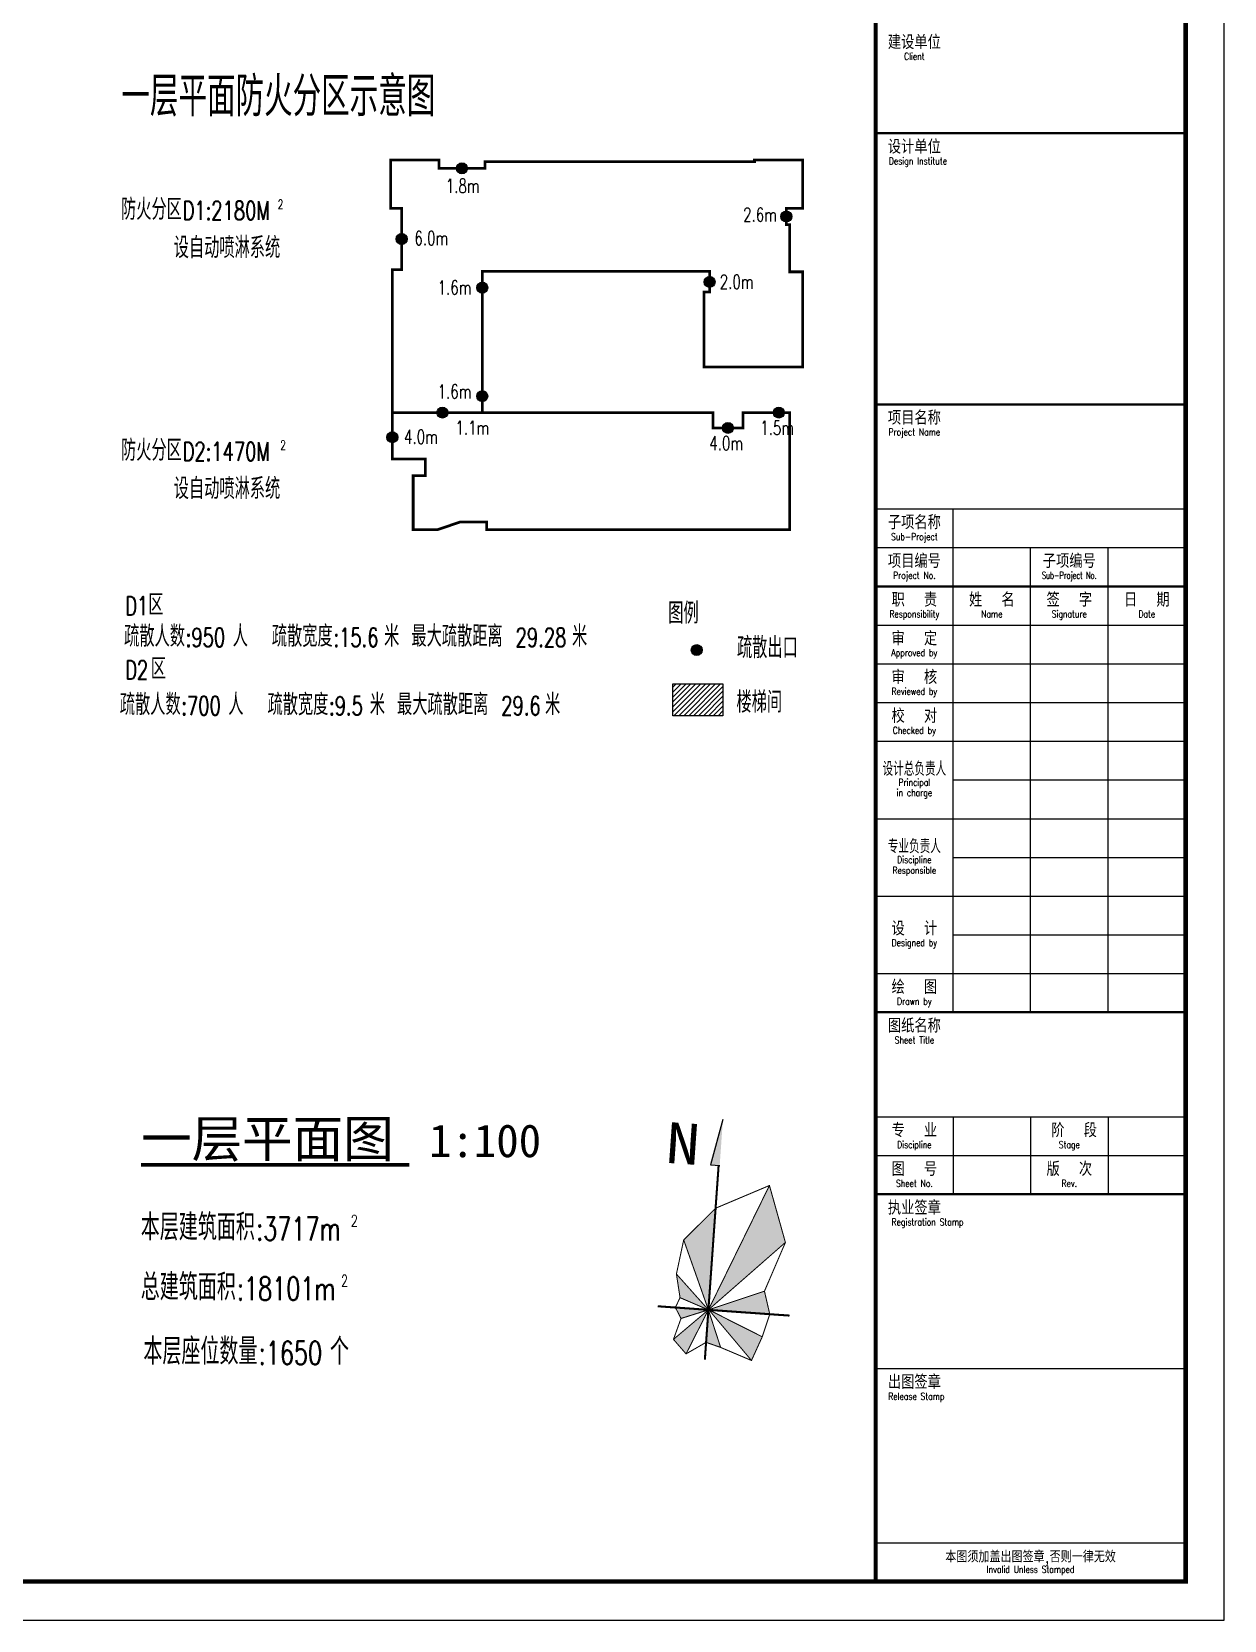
# Model space of a CAD drawing. Header units: millimetres. Extents: x 0 to 180559, y 0 to 202470.
# Drawn here: x 62297 to 84062, y 0 to 29003 of the extents above; entities that cross this region are included whole.
import ezdxf
from ezdxf.enums import TextEntityAlignment as Align

# ---------------------------------------------------------------- set-up
doc = ezdxf.new("R2010")
doc.units = ezdxf.units.MM
for name, color, linetype in [('AXIS', 3, 'Continuous'), ('COLUMN', 242, 'Continuous'), ('DIM_SYMB', 3, 'Continuous'), ('FRAME', 7, 'Continuous'), ('PUB_HATCH', 8, 'Continuous'), ('PUB_TEXT', 7, 'Continuous')]:
    doc.layers.add(name, color=color, linetype=linetype)
doc.styles.add('_TCH_DIM', font='SIMPLEX', dxfattribs={"bigfont": 'GBCBIG'})
doc.styles.add('TKZ1_tjhts.shx', font='tjromant.shx', dxfattribs={"bigfont": 'tjhts.shx'})
doc.styles.add('TKZ2_tjkts.shx', font='tjromant.shx', dxfattribs={"bigfont": 'tjkts.shx'})
doc.styles.add('竖标题', font='')
doc.styles.add('黑体', font='')
doc.styles.get('竖标题').set_extended_font_data('SimHei')
doc.styles.get('黑体').set_extended_font_data('SimHei')

# ---------------------------------------------------------------- blocks, each defined once
blk = doc.blocks.new('TJAD_TK_A0_A')
at = {"layer": 'FRAME'}
for p, q in [((1188.88, 0.06), (1188.88, 841.06)), ((1098.88, 287.06), (1178.88, 287.06)), ((1118.88, 157.06), (1118.88, 287.06)), ((1098.88, 277.06), (1178.88, 277.06)), ((1138.88, 157.06), (1138.88, 277.06)), ((1158.88, 157.06), (1158.88, 277.06)), ((1098.88, 257.06), (1178.88, 257.06)), ((1098.88, 247.06), (1178.88, 247.06)), ((1098.88, 237.06), (1178.88, 237.06)), ((1098.88, 227.06), (1178.88, 227.06)), ((1118.88, 217.06), (1178.88, 217.06)), ((1098.88, 207.06), (1178.88, 207.06)), ((1118.88, 197.06), (1178.88, 197.06)), ((1098.88, 187.06), (1178.88, 187.06)), ((1118.88, 177.06), (1178.88, 177.06)), ((1098.88, 167.06), (1178.88, 167.06)), ((1098.88, 130.06), (1178.88, 130.06)), ((1118.88, 130.06), (1118.88, 110.06)), ((1138.88, 130.06), (1138.88, 110.06)), ((1158.88, 130.06), (1158.88, 110.06)), ((1098.88, 120.06), (1178.88, 120.06)), ((1098.88, 65.06), (1178.88, 65.06)), ((1098.88, 20.06), (1178.88, 20.06)), ((-0.12, 0.06), (1188.88, 0.06))]:
    blk.add_line(p, q, dxfattribs=at)
at = {"layer": 'FRAME', "const_width": 1.2}
blk.add_lwpolyline([(1178.88, 10.06), (1178.88, 831.06), (24.88, 831.06), (24.88, 10.06)], close=True, dxfattribs=at)
at = {"layer": 'FRAME'}
for points, const_width in [([(1098.88, 831.06), (1098.88, 10.06)], 1), ([(1098.88, 384.06), (1178.88, 384.06)], 0.6), ([(1098.88, 314.06), (1178.88, 314.06)], 0.6), ([(1098.88, 267.06), (1178.88, 267.06)], 0.6), ([(1098.88, 157.06), (1178.88, 157.06)], 0.6), ([(1098.88, 110.06), (1178.88, 110.06)], 0.6)]:
    blk.add_lwpolyline(points, dxfattribs=dict(at, const_width=const_width))
at = {"style": 'TKZ1_tjhts.shx'}
for tag, p, height, flags in [('ClientChinese_001', (977.79, 443.57), 5, 8), ('ClientChinese_002', (1013.71, 434.65), 5, 8), ('DescriptionChineseA_001', (1089.55, 425.89), 3.6, 8), ('RevA', (1115.23, 424.56), 3, 8), ('ProjectNameChinese_001', (992.73, 296.22), 5, 8), ('SubProjectChinese_001', (1095.02, 282.68), 3, 8), ('SubProjectNo', (1158.66, 271.34), 3, 8), ('ApprovedBy', (1120.43, 250.26), 3.6, 8), ('ApprovedBySignPos', (1139.55, 247.78), 3.6, 9), ('ReviewedBy', (1120.43, 240.36), 3.6, 8), ('ReviewedBySignPos', (1139.55, 238.08), 3.6, 9), ('CheckedBy', (1120.43, 230.63), 3.6, 8), ('CheckedBySignPos', (1138.96, 228.13), 3.6, 9), ('PrincipalInCharge1', (1120.43, 219.88), 3.6, 8), ('PrincipalInCharge1SignPos', (1138.79, 217.18), 3.6, 9), ('PrincipalInCharge2', (1120.43, 210.44), 3.6, 8), ('PrincipalInCharge2SignPos', (1138.61, 207.69), 3.6, 9), ('DisciplineResponsible1', (1120.43, 200.15), 3.6, 8), ('DisciplineResponsible1SignPos', (1139.16, 197.4), 3.6, 9), ('DisciplineResponsible2', (1120.43, 190.13), 3.6, 8), ('DisciplineResponsible2SignPos', (1138.95, 187.58), 3.6, 9), ('DesignedBy1', (1120.43, 180.47), 3.6, 8), ('DesignedBy1SignPos', (1138.5, 177.67), 3.6, 9), ('DesignedBy2', (1120.43, 169.78), 3.6, 8), ('DesignedBy2SignPos', (1138.65, 167.23), 3.6, 9), ('DrawnBy', (1120.43, 160.19), 3.6, 8), ('DrawnBySignPos', (1138.65, 157.82), 3.6, 9), ('DisciplineChinese', (1119.24, 125.84), 3.6, 8), ('StageChinese', (1158.76, 125.37), 3.6, 8), ('DisciplineEnglish', (1119.42, 122.2), 2.2, 8), ('StageEnglish', (1158.94, 121.73), 2.2, 8), ('SheetNo', (1118.87, 114.03), 3, 8), ('Rev2', (1158.86, 113.56), 3, 8)]:
    blk.add_attdef(tag, p, '', height=height, dxfattribs=dict(at, flags=flags))
at = {"style": 'TKZ1_tjhts.shx', "width": 0.7, "flags": 8}
for tag, p, height in [('DateA', (1099.36, 424.56), 3), ('ProjectNo', (1119.31, 270.56), 3), ('ApprovedByDate', (1159.94, 250.39), 3.6), ('ReviewedByDate', (1159.94, 241), 3.6), ('CheckedByDate', (1159.94, 230.41), 3.6), ('PrincipalInCharge1Date', (1159.94, 220.36), 3.6), ('PrincipalInCharge2Date', (1159.94, 210.61), 3.6), ('DisciplineResponsible1Date', (1159.94, 200.05), 3.6), ('DisciplineResponsible2Date', (1159.94, 190.43), 3.6), ('DesignedBy1Date', (1159.94, 179.93), 3.6), ('DesignedBy2Date', (1159.94, 169.41), 3.6), ('DrawnByDate', (1159.94, 159.78), 3.6)]:
    blk.add_attdef(tag, p, '', height=height, dxfattribs=at)
at = {"style": 'TKZ1_tjhts.shx', "flags": 8}
for tag, height, p in [('DescriptionEnglishA', 2.2, (1150.82, 423.33)), ('ClientEnglish', 3, (1139.46, 390.63)), ('ProjectNameEnglish', 3, (1142.02, 290.26)), ('SubProjectEnglish', 2.2, (1148.76, 279.65)), ('SheetTitleEnglish', 3, (1142.79, 135.3))]:
    blk.add_attdef(tag, text='', height=height, dxfattribs=at).set_placement(p, align=Align.MIDDLE_CENTER)
at = {"style": 'TKZ1_tjhts.shx', "flags": 9}
for tag, p in [('Electricity3SignPos', (15.68, 269.92)), ('ELV3SignPos', (23.47, 269.59)), ('Electricity2SignPos', (15.71, 253.14)), ('ELV2SignPos', (23.5, 252.81)), ('Electricity1SignPos', (15.63, 237.78)), ('ELV1SignPos', (23.42, 237.46)), ('HVAC3SignPos', (14.96, 205.89)), ('Power3SignPos', (23.18, 205.92)), ('HVAC2SignPos', (15.13, 189.18)), ('Power2SignPos', (23.38, 189.51)), ('HVAC1SignPos', (15.89, 173.16)), ('Power1SignPos', (23.75, 173.22)), ('Plumbing3SignPos', (16.07, 141.15)), ('Structure7SignPos', (23.2, 141.11)), ('Plumbing2SignPos', (14.83, 125.62)), ('Structure6SignPos', (23, 125.87)), ('Structure5SignPos', (23, 110.08)), ('Plumbing1SignPos', (15.66, 109.11)), ('Structure4SignPos', (23, 93.78)), ('Architecture3SignPos', (16.07, 77.07)), ('Structure3SignPos', (22.74, 77.47)), ('Architecture2SignPos', (15.8, 61.24)), ('Structure2SignPos', (23.12, 62.01)), ('Architecture1SignPos', (16.88, 45.06)), ('Structure1SignPos', (23.11, 45.86))]:
    blk.add_attdef(tag, p, '', height=2.5, rotation=90, dxfattribs=at)
at = {"style": 'TKZ1_tjhts.shx', "flags": 8}
blk.add_attdef('SheetTitleChinese', text='', height=5, dxfattribs=at).set_placement((1140.42, 148.12), align=Align.TOP_CENTER)
at = {"layer": 'FRAME', "style": 'TKZ2_tjkts.shx'}
for s, height, p in [('建设单位', 3.6, (1108.88, 407.6)), ('设计单位', 3.6, (1108.88, 380.6)), ('项目名称', 3.6, (1108.88, 310.6)), ('子项名称', 3.6, (1108.88, 283.6)), ('项目编号', 3.6, (1108.88, 273.6)), ('子项编号', 3.6, (1148.88, 273.6)), ('职  责', 3.6, (1108.88, 263.6)), ('姓  名', 3.6, (1128.88, 263.6)), ('签  字', 3.6, (1148.88, 263.6)), ('日  期', 3.6, (1168.88, 263.6)), ('审  定', 3.6, (1108.88, 253.6)), ('审  核', 3.6, (1108.88, 243.6)), ('校  对', 3.6, (1108.88, 233.6)), ('设  计', 3.6, (1108.88, 178.7)), ('绘  图', 3.6, (1108.88, 163.6)), ('图纸名称', 3.6, (1108.88, 153.6)), ('专  业', 3.6, (1108.88, 126.6)), (' 阶  段', 3.6, (1148.88, 126.6)), ('图  号', 3.6, (1108.88, 116.6)), ('版  次', 3.6, (1148.88, 116.6)), ('执业签章', 3.6, (1108.88, 106.6)), ('出图签章', 3.6, (1108.88, 61.6)), ('本图须加盖出图签章,否则一律无效', 3, (1138.88, 16.48))]:
    blk.add_text(s, height=height, dxfattribs=at).set_placement(p, align=Align.MIDDLE_CENTER)
for s, height, width, p in [('Client', 1.8, 0.8, (1108.88, 403.91)), ('Design Institute', 1.8, 0.8, (1109.81, 376.91)), ('Project Name', 1.8, 0.8, (1108.88, 306.91)), ('Sub-Project', 1.8, 0.8, (1108.88, 279.91)), ('Project No.', 1.8, 0.8, (1108.88, 269.91)), ('Sub-Project No.', 1.8, 0.7, (1148.88, 269.91)), ('Responsibility', 1.8, 0.8, (1108.88, 259.91)), ('Name', 1.8, 0.8, (1128.88, 259.91)), ('Signature', 1.8, 0.8, (1148.88, 259.91)), ('Date', 1.8, 0.8, (1168.88, 259.91)), ('Approved by', 1.8, 0.8, (1108.88, 249.91)), ('Reviewed by', 1.8, 0.8, (1108.88, 239.91)), ('Checked by', 1.8, 0.8, (1108.88, 229.91)), ('设计总负责人', 3.6, 0.8, (1108.88, 219.93)), ('in charge', 1.8, 0.8, (1108.88, 213.76)), ('Principal', 1.8, 0.8, (1108.88, 216.41)), ('专业负责人', 3.6, 0.8, (1108.88, 199.93)), ('Discipline', 1.8, 0.8, (1108.88, 196.48)), ('Responsible', 1.8, 0.8, (1108.88, 193.76)), ('Designed by', 1.8, 0.8, (1108.88, 175)), ('Drawn by', 1.8, 0.8, (1108.88, 159.91)), ('Sheet Title', 1.8, 0.8, (1108.88, 149.91)), ('Discipline', 1.8, 0.8, (1108.88, 122.91)), ('Stage', 1.8, 0.8, (1148.88, 122.91)), ('Sheet No.', 1.8, 0.8, (1108.88, 112.91)), ('Rev.', 1.8, 0.8, (1148.88, 112.91)), ('Registration Stamp', 1.8, 0.8, (1112.29, 102.91)), ('Release Stamp', 1.8, 0.8, (1109.4, 57.91)), ('Invalid Unless Stamped', 1.8, 0.8, (1138.88, 13.23))]:
    blk.add_text(s, height=height, dxfattribs=dict(at, width=width)).set_placement(p, align=Align.MIDDLE_CENTER)
blk = doc.blocks.new('n')
at = {"layer": 'FRAME', "ltscale": 0.25}
blk.add_hatch(color=256, dxfattribs=at).paths.add_polyline_path([(0.52, 117.68), (-4.04, 95.2), (0.52, 95.2)])
at = {"layer": 'FRAME'}
blk.add_hatch(color=0, dxfattribs=at).paths.add_polyline_path([(35.27, 60.03), (25.51, 87.29), (0, 24.44)])
h = blk.add_hatch(color=0, dxfattribs=at)
h.paths.add_polyline_path([(30.12, 24.44), (26.73, 35.49), (0.18, 24.51), (0.26, 24.44)])
h.paths.add_polyline_path([(0.26, 24.44), (22.79, 1.2), (27.22, 13.14)])
h.paths.add_polyline_path([(0, 8.49), (7.28, 6.51), (0, 24.44)])
h.paths.add_polyline_path([(0, 24.44), (-16.03, 8.81), (-9.39, 2.17)])
h.paths.add_polyline_path([(0, 24.44), (-16.2, 24.44), (-13.08, 19.28)])
h.paths.add_polyline_path([(-14.27, 29.42), (0, 24.44), (-16.85, 40.83)])
h.paths.add_polyline_path([(0, 74.33), (-14.48, 57.73), (0, 24.44)])
at = {"layer": 'FRAME', "ltscale": 0.25}
blk.add_lwpolyline([(0.52, 117.86), (-4.04, 95.37), (0.52, 95.37)], dxfattribs=at)
at = {"layer": 'FRAME', "const_width": 1, "flags": 128}
for points in [[(0, 95.33), (0, 0)], [(-24.83, 24.44), (39.81, 24.44)]]:
    blk.add_lwpolyline(points, dxfattribs=at)
at = {"layer": 'FRAME', "color": 0, "const_width": 0.5}
blk.add_lwpolyline([(-16.2, 24.44), (-14.27, 29.42), (-16.85, 40.83), (-14.48, 57.73), (0, 74.33), (25.51, 87.29), (35.27, 60.03), (26.73, 35.49), (30.12, 24.44), (27.22, 13.14), (22.79, 1.2), (7.28, 6.51), (0, 8.49), (-9.39, 2.17), (-16.03, 8.81), (-13.08, 19.28)], close=True, dxfattribs=at)
for points in [[(25.51, 87.29), (0, 24.44)], [(-14.48, 57.73), (0, 24.44)], [(35.27, 60.03), (0, 24.44)], [(-16.85, 40.83), (0, 24.44)], [(26.73, 35.49), (0, 24.44)], [(0, 24.44), (-16.03, 8.81)], [(-14.27, 29.42), (0, 24.44)], [(-13.08, 19.28), (0, 24.44)], [(-9.39, 2.17), (0, 24.44)], [(0, 24.44), (7.28, 6.51)], [(0.19, 24.51), (22.79, 1.2)], [(0.26, 24.44), (27.22, 13.14)]]:
    blk.add_lwpolyline(points, dxfattribs=at)
at = {"layer": 'FRAME', "style": '竖标题', "width": 1.2}
blk.add_text('N', height=20, dxfattribs=at).set_placement((-26.28, 94.81))
blk = doc.blocks.new('_YZH')
blk.add_circle((0, 0), 0.5)
at = {"layer": 'PUB_HATCH', "const_width": 0.5}
blk.add_lwpolyline([(-0.25, 0, 1), (0.25, 0, 1)], format="xyb", close=True, dxfattribs=at)

msp = doc.modelspace()

# ---------------------------------------------------------------- hatches: boundary and pattern name
at = {"layer": 'PUB_TEXT', "ltscale": 20}
h = msp.add_hatch(dxfattribs=at)
h.set_pattern_fill('ANSI31', color=256, scale=40, style=0)
h.set_pattern_definition([(45, (-481840.785, -422599.7), (-44.9012806, 44.9012806), [])])
h.paths.add_polyline_path([(73999, 17096), (74912, 17096), (74912, 16516), (73999, 16516)])

# ---------------------------------------------------------------- linework, layer by layer
at = {"layer": 'AXIS'}
for points in [[(63926, 25449, 0, 0, 0), (72694, 25449, 80, 0, 0), (72994, 25449, 0, 0, 0)], [(63926, 21050, 0, 0, 0), (72694, 21050, 80, 0, 0), (72994, 21050, 0, 0, 0)]]:
    msp.add_lwpolyline(points, format="xyseb", dxfattribs=at)
at = {"layer": 'DIM_SYMB', "const_width": 70}
msp.add_lwpolyline([(64294, 8315), (69190, 8315)], dxfattribs=at)
at = {"layer": 'PUB_TEXT', "ltscale": 20, "const_width": 50}
msp.add_lwpolyline([(70519, 22050), (70519, 24630), (74669, 24630), (74669, 24251), (74569, 24251), (74569, 22880), (76369, 22880), (76369, 24620), (76129, 24620), (76129, 25480), (76069, 25480), (76069, 25780), (76369, 25780), (76369, 26660), (75489, 26660), (75489, 26630), (70569, 26630), (70569, 26510), (69729, 26510), (69729, 26660), (68849, 26660), (68849, 25780), (69049, 25780), (69049, 24660), (68879, 24660), (68879, 22050), (69879, 22050), (69869, 22050), (70139, 22050), (70139, 22050)], close=True, dxfattribs=at)
msp.add_lwpolyline([(74729, 22050), (74729, 21770), (75279, 21770), (75279, 22050), (76129, 22050), (76129, 19910), (70599, 19910), (70599, 20050), (70109, 20050), (69699, 19910), (69289, 19910), (69259, 19910), (69259, 20900), (69479, 20900), (69479, 21200), (68879, 21200), (68879, 22050), (69869, 22050), (69879, 22050), (69869, 22050), (70139, 22050), (70139, 22050), (70519, 22050), (70519, 22050), (74729, 22050)], dxfattribs=at)
at = {"layer": 'PUB_TEXT', "ltscale": 20}
msp.add_lwpolyline([(73999, 17096), (74912, 17096), (74912, 16516), (73999, 16516)], close=True, dxfattribs=at)

# ---------------------------------------------------------------- block references
at = {"layer": 'COLUMN', "xscale": 200, "yscale": 200, "zscale": 200}
for p in [(70149, 26510), (76069, 25630), (69049, 25220), (70519, 24330), (74669, 24436), (70519, 22350), (69793, 22050), (75933, 22050), (75004, 21770), (68879, 21600), (74435, 17714)]:
    msp.add_blockref('_YZH', p, dxfattribs=at)
at = {"layer": 'FRAME', "xscale": 70.7, "yscale": 70.7, "zscale": 70.7}
msp.add_blockref('TJAD_TK_A0_A', (9, -4), dxfattribs=at)
at = {"layer": 'FRAME', "xscale": 37.28786018473385, "yscale": 37.28786018473385, "zscale": 37.28786018473385, "rotation": 355.9522835024453}
msp.add_blockref('n', (74583, 4758), dxfattribs=at)

# ---------------------------------------------------------------- texts
at = {"layer": 'PUB_TEXT', "color": 0, "style": '_TCH_DIM'}
for s, height, p in [('一层平面防火分区示意图', 723.4, (63933, 27461)), ('区', 386, (64424, 18350)), ('图例', 385.8, (73914, 18196)), ('疏散人数', 385.8, (63983, 17775)), ('人', 386, (65964, 17775)), ('疏散宽度', 385.8, (66679, 17775)), ('米', 386, (68728, 17775)), ('最大疏散距离', 385.8, (69226, 17775)), ('米', 386, (72157, 17775)), ('疏散出口', 385.8, (75169, 17565)), ('区', 386, (64469, 17181)), ('疏散人数', 385.8, (63904, 16527)), ('人', 386, (65884, 16527)), ('疏散宽度', 385.8, (66600, 16527)), ('米', 386, (68466, 16527)), ('最大疏散距离', 385.8, (68964, 16527)), ('米', 386, (71666, 16527)), ('楼梯间', 385.8, (75159, 16571)), ('本层建筑面积', 482.3, (64286, 6936, 0)), ('总建筑面积', 482.3, (64286, 5842, 0)), ('本层座位数量', 482.3, (64334, 4668, 0)), ('个', 482, (67740, 4668, 0))]:
    msp.add_text(s, height=height, dxfattribs=at).set_placement(p)
at = {"layer": 'PUB_TEXT', "color": 0, "style": '_TCH_DIM', "width": 0.705882}
for s, height, p in [('1.8m', 255, (69854, 26065)), ('2.6m', 255, (75281, 25536)), ('6.0m', 255, (69281, 25106)), ('1.6m', 255, (69705, 24205)), ('2.0m', 255, (74854, 24311)), ('1.6m', 255, (69705, 22308)), ('1.1m', 255, (70030, 21647)), ('1.5m', 255, (75593, 21642)), ('4.0m', 255, (69092, 21479)), ('4.0m', 255, (74663, 21362)), ('D1', 340, (64001, 18350)), (':950', 340, (65107, 17775)), (':15.6', 340, (67803, 17775)), ('29.28', 340, (71128, 17775)), ('D2', 340, (64001, 17181)), (':700', 340, (65027, 16527)), (':9.5', 340, (67723, 16527)), ('29.6', 340, (70866, 16527)), (':3717m', 425, (66393, 6936, 0)), ('2', 212, (68121, 7186, 0)), (':18101m', 425, (66042, 5842, 0)), ('2', 212, (67942, 6092, 0)), (':1650', 425, (66440, 4668, 0))]:
    msp.add_text(s, height=height, dxfattribs=at).set_placement(p)
at = {"layer": 'PUB_TEXT'}
for s, height, style, p in [('防火分区', 385.8, '_TCH_DIM', (63926, 25569)), ('设自动喷淋系统', 385.8, '_TCH_DIM', (64888, 24869)), ('防火分区', 385.8, '_TCH_DIM', (63926, 21170)), ('设自动喷淋系统', 385.8, '_TCH_DIM', (64888, 20470)), ('一层平面图', 675.9, '黑体', (64294, 8455)), ('1:100', 600.8, '黑体', (69550, 8455))]:
    msp.add_text(s, height=height, dxfattribs=dict(at, style=style)).set_placement(p)
at = {"layer": 'PUB_TEXT', "style": '_TCH_DIM', "width": 0.705882}
for s, height, p in [('D1:2180M', 340, (65049, 25569)), ('2', 170, (66786, 25769)), ('D2:1470M', 340, (65049, 21170)), ('2', 170, (66832, 21370))]:
    msp.add_text(s, height=height, dxfattribs=at).set_placement(p)

doc.saveas('drawing.dxf')
